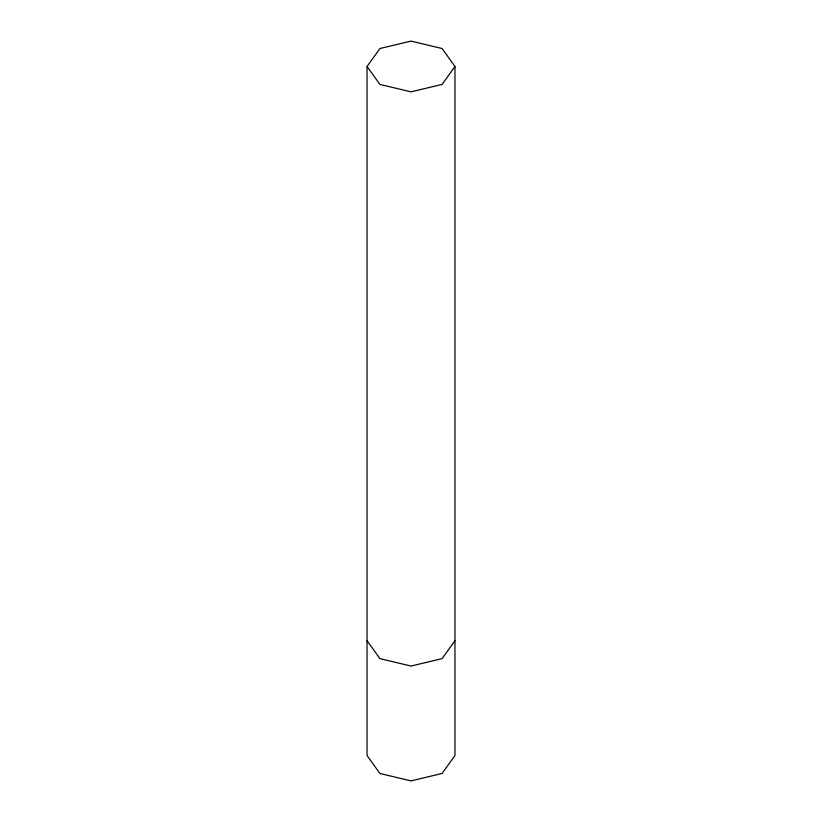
<?xml version="1.0" encoding="UTF-8"?>
<svg xmlns="http://www.w3.org/2000/svg" width="822" height="822" viewBox="0 0 822 822"><rect width="100%" height="100%" fill="white"/><g stroke="black" fill="none" stroke-linecap="round" stroke-linejoin="round"><path stroke-width="1.23" d="M367.044 66.479L379.918 48.529L411 41.1L442.082 48.529L454.956 66.479L454.956 755.521L442.082 773.471L411 780.9L379.918 773.471L367.044 755.521L367.044 66.479L379.918 84.419L411 91.848L442.082 84.419L454.956 66.479M454.956 640.687L442.082 658.628L411 666.056L379.918 658.628L367.044 640.687"/></g></svg>
